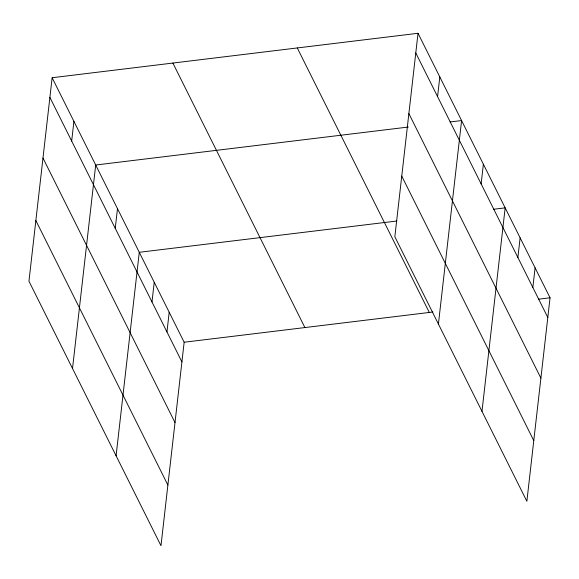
<?xml version="1.0" encoding="UTF-8"?>
<svg xmlns="http://www.w3.org/2000/svg" width="579" height="579" viewBox="0 0 579 579"><rect width="100%" height="100%" fill="white"/><g stroke="black" fill="none" stroke-linecap="round" stroke-linejoin="round"><path stroke-width="0.87" d="M52.132 77.724L28.95 281.213L160.976 545.715L184.158 342.232L52.132 77.724L418.024 33.285L550.05 297.787L526.868 501.276L394.842 236.768L418.024 33.285M71.673 141.044L73.917 121.366M72.52 368.497L95.701 165.015L408.325 127.04M115.243 228.329L117.486 208.657M116.082 455.789L139.271 252.299L396.847 221.012M151.988 301.956L154.231 282.277M166.955 331.933L169.198 312.255M437.572 96.599L439.808 76.927M438.412 324.052L461.593 120.57L450.049 121.974M481.135 183.89L483.378 164.212M481.981 411.343L505.163 207.861L493.619 209.258M517.887 257.51L520.123 237.831M532.846 287.488L535.09 267.809M184.158 342.232L432.86 312.023M538.506 299.191L550.05 297.787M415.787 52.957L547.806 317.466M408.875 113.614L540.895 378.123M401.754 176.11L533.78 440.619M297.28 47.948L429.307 312.457M172.882 63.06L304.901 327.569M49.895 97.402L181.915 361.911M42.984 158.06L175.003 422.569M35.862 220.556L167.881 485.064"/></g></svg>
